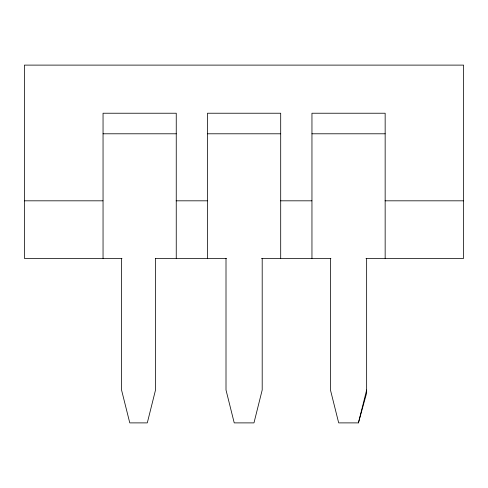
<?xml version="1.0" encoding="UTF-8"?>
<svg xmlns="http://www.w3.org/2000/svg" width="488" height="488" viewBox="0 0 488 488"><rect width="100%" height="100%" fill="white"/><g stroke="black" fill="none" stroke-linecap="round" stroke-linejoin="round"><path stroke-width="0.73" d="M330.461 258.396L330.461 389.991L338.684 422.889L358.424 422.889L366.647 389.991M358.424 422.889L366.647 392.986L366.647 258.396M103.047 133.791L176.247 133.791M207.498 133.791L280.698 133.791M311.954 133.791L385.154 133.791M24.4 200.818L102.938 200.818M176.137 200.818L207.4 200.818M280.6 200.818L311.863 200.818M385.062 200.818L463.6 200.818M122 258.396L24.4 258.396L24.4 65.111L463.6 65.111L463.6 258.396L366 258.396M155.349 258.396L226.463 258.396M261.537 258.396L330.925 258.396M385.154 258.396L385.154 113.228L311.954 113.228L311.954 258.396M280.698 258.396L280.698 113.228L207.498 113.228L207.498 258.396M262.196 258.396L262.196 389.991L253.967 422.889L234.228 422.889L226.005 389.991L226.005 258.396M176.247 258.396L176.247 113.228L103.047 113.228L103.047 258.396M155.519 258.396L155.519 389.991L147.297 422.889L129.778 422.889L121.549 389.991L121.549 258.396"/></g></svg>
